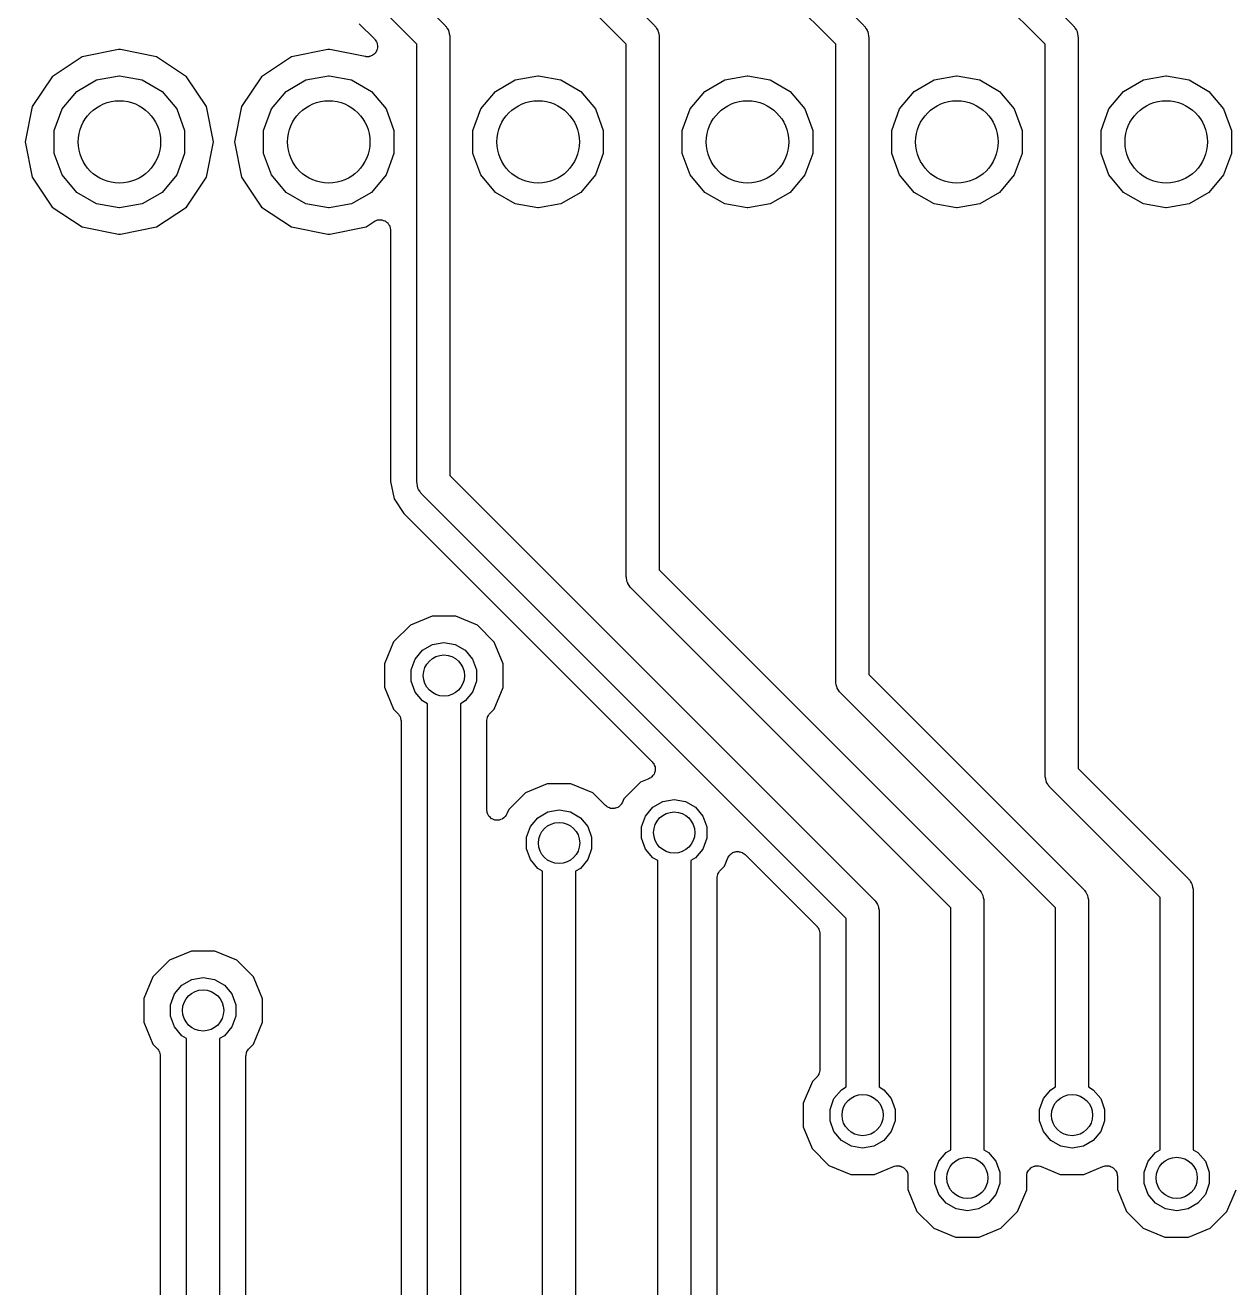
# Model space of a CAD drawing. Extents: x 25 to 125, y -125 to -25.
# Drawn here: x 69.22 to 83.88, y -56.32 to -41 of the extents above; entities that cross this region are included whole.
import ezdxf

# ---------------------------------------------------------------- set-up
doc = ezdxf.new("R2010")
doc.units = 0
doc.header["$MEASUREMENT"] = 0
doc.layers.add('BLACK', color=7, linetype='CONTINUOUS')

msp = doc.modelspace()

# ---------------------------------------------------------------- linework, layer by layer
at = {"layer": 'Black'}
for p, q in [((73.5879, -40.2851), (74.3094, -41.0066)), ((76.1279, -40.2851), (76.8494, -41.0066)), ((78.6679, -40.2851), (79.3894, -41.0066)), ((81.2079, -40.2851), (81.9294, -41.0066)), ((73.968, -41.2308), (73.2965, -40.5594)), ((76.508, -41.2308), (75.8365, -40.5594)), ((79.048, -41.2308), (78.3765, -40.5594)), ((81.588, -41.2308), (80.9165, -40.5594)), ((73.2688, -40.9842), (73.4536, -41.169)), ((74.3094, -41.0066), (74.3145, -41.0138)), ((74.3145, -41.0138), (74.3212, -41.0194)), ((74.3212, -41.0194), (74.3343, -41.0421)), ((74.3343, -41.0421), (74.3493, -41.0635)), ((76.8494, -41.0066), (76.8545, -41.0138)), ((76.8545, -41.0138), (76.8612, -41.0194)), ((76.8612, -41.0194), (76.8743, -41.0421)), ((76.8743, -41.0421), (76.8893, -41.0635)), ((79.3894, -41.0066), (79.3945, -41.0138)), ((79.3945, -41.0138), (79.4012, -41.0194)), ((79.4012, -41.0194), (79.4143, -41.0421)), ((79.4143, -41.0421), (79.4293, -41.0635)), ((81.9294, -41.0066), (81.9345, -41.0138)), ((81.9345, -41.0138), (81.9412, -41.0194)), ((81.9412, -41.0194), (81.9543, -41.0421)), ((81.9543, -41.0421), (81.9693, -41.0635)), ((73.4536, -41.169), (73.4576, -41.1747)), ((73.4576, -41.1747), (73.4628, -41.1793)), ((73.4628, -41.1793), (73.4702, -41.1927)), ((73.4702, -41.1927), (73.4789, -41.2051)), ((73.4789, -41.2051), (73.4807, -41.2119)), ((73.4807, -41.2119), (73.4841, -41.218)), ((74.3493, -41.0635), (74.3515, -41.072)), ((74.3515, -41.072), (74.3559, -41.0796)), ((74.3559, -41.0796), (74.3605, -41.1053)), ((74.3605, -41.1053), (74.3672, -41.1306)), ((74.3672, -41.1306), (74.3665, -41.1393)), ((74.3665, -41.1393), (74.368, -41.148)), ((74.368, -41.148), (74.368, -46.4685)), ((76.8893, -41.0635), (76.8915, -41.072)), ((76.8915, -41.072), (76.8959, -41.0796)), ((76.8959, -41.0796), (76.9005, -41.1053)), ((76.9005, -41.1053), (76.9072, -41.1306)), ((76.9072, -41.1306), (76.9065, -41.1393)), ((76.9065, -41.1393), (76.908, -41.148)), ((76.908, -41.148), (76.908, -47.6115)), ((79.4293, -41.0635), (79.4315, -41.072)), ((79.4315, -41.072), (79.4359, -41.0796)), ((79.4359, -41.0796), (79.4405, -41.1053)), ((79.4405, -41.1053), (79.4472, -41.1306)), ((79.4472, -41.1306), (79.4465, -41.1393)), ((79.4465, -41.1393), (79.448, -41.148)), ((79.448, -41.148), (79.448, -48.8815)), ((81.9693, -41.0635), (81.9715, -41.072)), ((81.9715, -41.072), (81.9759, -41.0796)), ((81.9759, -41.0796), (81.9805, -41.1053)), ((81.9805, -41.1053), (81.9872, -41.1306)), ((81.9872, -41.1306), (81.9865, -41.1393)), ((81.9865, -41.1393), (81.988, -41.148)), ((81.988, -41.148), (81.988, -50.0245)), ((70.3461, -41.298), (69.9059, -41.3856)), ((70.3699, -41.298), (70.3461, -41.298)), ((70.8101, -41.3856), (70.3699, -41.298)), ((72.8861, -41.298), (72.4459, -41.3856)), ((72.9099, -41.298), (72.8861, -41.298)), ((73.339, -41.3834), (72.9099, -41.298)), ((73.4303, -41.3658), (73.4249, -41.3701)), ((73.4366, -41.3628), (73.4303, -41.3658)), ((73.4474, -41.3521), (73.4366, -41.3628)), ((73.4593, -41.3425), (73.4474, -41.3521)), ((73.4629, -41.3366), (73.4593, -41.3425)), ((73.4678, -41.3316), (73.4629, -41.3366)), ((73.4743, -41.3178), (73.4678, -41.3316)), ((73.4822, -41.3048), (73.4743, -41.3178)), ((73.4835, -41.298), (73.4822, -41.3048)), ((73.4865, -41.2917), (73.4835, -41.298)), ((73.4841, -41.218), (73.4864, -41.233)), ((73.4864, -41.233), (73.4903, -41.2477)), ((73.4878, -41.2765), (73.4865, -41.2917)), ((73.4908, -41.2616), (73.4878, -41.2765)), ((73.4903, -41.2477), (73.4897, -41.2547)), ((73.4897, -41.2547), (73.4908, -41.2616)), ((73.968, -46.5513), (73.968, -41.2308)), ((76.508, -47.6943), (76.508, -41.2308)), ((79.048, -48.9643), (79.048, -41.2308)), ((81.588, -50.1073), (81.588, -41.2308)), ((69.9059, -41.3856), (69.5434, -41.6278)), ((71.1726, -41.6278), (70.8101, -41.3856)), ((72.4459, -41.3856), (72.0834, -41.6278)), ((73.346, -41.3835), (73.339, -41.3834)), ((73.3527, -41.3853), (73.346, -41.3835)), ((73.3679, -41.384), (73.3527, -41.3853)), ((73.3831, -41.3843), (73.3679, -41.384)), ((73.3897, -41.3821), (73.3831, -41.3843)), ((73.3967, -41.3815), (73.3897, -41.3821)), ((73.4105, -41.375), (73.3967, -41.3815)), ((73.4249, -41.3701), (73.4105, -41.375)), ((69.5434, -41.6278), (69.3011, -41.9903)), ((69.8407, -41.8052), (70.0813, -41.6662)), ((70.0813, -41.6662), (70.3549, -41.618)), ((70.3549, -41.618), (70.3611, -41.618)), ((70.3611, -41.618), (70.6347, -41.6662)), ((70.6347, -41.6662), (70.8753, -41.8052)), ((71.4149, -41.9903), (71.1726, -41.6278)), ((72.0834, -41.6278), (71.8411, -41.9903)), ((72.3807, -41.8052), (72.6213, -41.6662)), ((72.6213, -41.6662), (72.8949, -41.618)), ((72.8949, -41.618), (72.9011, -41.618)), ((72.9011, -41.618), (73.1747, -41.6662)), ((73.1747, -41.6662), (73.4153, -41.8052)), ((74.9207, -41.8052), (75.1613, -41.6662)), ((75.1613, -41.6662), (75.4349, -41.618)), ((75.4349, -41.618), (75.4411, -41.618)), ((75.4411, -41.618), (75.7147, -41.6662)), ((75.7147, -41.6662), (75.9553, -41.8052)), ((77.4607, -41.8052), (77.7013, -41.6662)), ((77.7013, -41.6662), (77.9749, -41.618)), ((77.9749, -41.618), (77.9811, -41.618)), ((77.9811, -41.618), (78.2547, -41.6662)), ((78.2547, -41.6662), (78.4953, -41.8052)), ((80.0007, -41.8052), (80.2413, -41.6662)), ((80.2413, -41.6662), (80.5149, -41.618)), ((80.5149, -41.618), (80.5211, -41.618)), ((80.5211, -41.618), (80.7947, -41.6662)), ((80.7947, -41.6662), (81.0353, -41.8052)), ((82.5407, -41.8052), (82.7813, -41.6662)), ((82.7813, -41.6662), (83.0549, -41.618)), ((83.0549, -41.618), (83.0611, -41.618)), ((83.0611, -41.618), (83.3347, -41.6662)), ((83.3347, -41.6662), (83.5753, -41.8052)), ((69.6621, -42.018), (69.8407, -41.8052)), ((70.8753, -41.8052), (71.0539, -42.018)), ((72.2021, -42.018), (72.3807, -41.8052)), ((73.4153, -41.8052), (73.5939, -42.018)), ((74.7421, -42.018), (74.9207, -41.8052)), ((75.9553, -41.8052), (76.1339, -42.018)), ((77.2821, -42.018), (77.4607, -41.8052)), ((78.4953, -41.8052), (78.6739, -42.018)), ((79.8221, -42.018), (80.0007, -41.8052)), ((81.0353, -41.8052), (81.2139, -42.018)), ((82.3621, -42.018), (82.5407, -41.8052)), ((83.5753, -41.8052), (83.7539, -42.018)), ((69.3011, -41.9903), (69.2161, -42.418)), ((69.5671, -42.2791), (69.6621, -42.018)), ((71.0539, -42.018), (71.1489, -42.2791)), ((71.4999, -42.418), (71.4149, -41.9903)), ((71.8411, -41.9903), (71.7561, -42.418)), ((72.1071, -42.2791), (72.2021, -42.018)), ((73.5939, -42.018), (73.6889, -42.2791)), ((74.6471, -42.2791), (74.7421, -42.018)), ((76.1339, -42.018), (76.2289, -42.2791)), ((77.1871, -42.2791), (77.2821, -42.018)), ((78.6739, -42.018), (78.7689, -42.2791)), ((79.7271, -42.2791), (79.8221, -42.018)), ((81.2139, -42.018), (81.3089, -42.2791)), ((82.2671, -42.2791), (82.3621, -42.018)), ((83.7539, -42.018), (83.8489, -42.2791)), ((69.5671, -42.5569), (69.5671, -42.2791)), ((71.1489, -42.2791), (71.1489, -42.5569)), ((72.1071, -42.5569), (72.1071, -42.2791)), ((73.6889, -42.2791), (73.6889, -42.5569)), ((74.6471, -42.5569), (74.6471, -42.2791)), ((76.2289, -42.2791), (76.2289, -42.5569)), ((77.1871, -42.5569), (77.1871, -42.2791)), ((78.7689, -42.2791), (78.7689, -42.5569)), ((79.7271, -42.5569), (79.7271, -42.2791)), ((81.3089, -42.2791), (81.3089, -42.5569)), ((82.2671, -42.5569), (82.2671, -42.2791)), ((83.8489, -42.2791), (83.8489, -42.5569)), ((69.2161, -42.418), (69.3011, -42.8457)), ((71.4149, -42.8457), (71.4999, -42.418)), ((71.7561, -42.418), (71.8411, -42.8457)), ((69.6621, -42.818), (69.5671, -42.5569)), ((71.1489, -42.5569), (71.0539, -42.818)), ((72.2021, -42.818), (72.1071, -42.5569)), ((73.6889, -42.5569), (73.5939, -42.818)), ((74.7421, -42.818), (74.6471, -42.5569)), ((76.2289, -42.5569), (76.1339, -42.818)), ((77.2821, -42.818), (77.1871, -42.5569)), ((78.7689, -42.5569), (78.6739, -42.818)), ((79.8221, -42.818), (79.7271, -42.5569)), ((81.3089, -42.5569), (81.2139, -42.818)), ((82.3621, -42.818), (82.2671, -42.5569)), ((83.8489, -42.5569), (83.7539, -42.818)), ((69.3011, -42.8457), (69.5434, -43.2082)), ((69.8407, -43.0308), (69.6621, -42.818)), ((71.0539, -42.818), (70.8753, -43.0308)), ((71.1726, -43.2082), (71.4149, -42.8457)), ((71.8411, -42.8457), (72.0834, -43.2082)), ((72.3807, -43.0308), (72.2021, -42.818)), ((73.5939, -42.818), (73.4153, -43.0308)), ((74.9207, -43.0308), (74.7421, -42.818)), ((76.1339, -42.818), (75.9553, -43.0308)), ((77.4607, -43.0308), (77.2821, -42.818)), ((78.6739, -42.818), (78.4953, -43.0308)), ((80.0007, -43.0308), (79.8221, -42.818)), ((81.2139, -42.818), (81.0353, -43.0308)), ((82.5407, -43.0308), (82.3621, -42.818)), ((83.7539, -42.818), (83.5753, -43.0308)), ((70.0813, -43.1698), (69.8407, -43.0308)), ((70.8753, -43.0308), (70.6347, -43.1698)), ((72.6213, -43.1698), (72.3807, -43.0308)), ((73.4153, -43.0308), (73.1747, -43.1698)), ((75.1613, -43.1698), (74.9207, -43.0308)), ((75.9553, -43.0308), (75.7147, -43.1698)), ((77.7013, -43.1698), (77.4607, -43.0308)), ((78.4953, -43.0308), (78.2547, -43.1698)), ((80.2413, -43.1698), (80.0007, -43.0308)), ((81.0353, -43.0308), (80.7947, -43.1698)), ((82.7813, -43.1698), (82.5407, -43.0308)), ((83.5753, -43.0308), (83.3347, -43.1698)), ((69.5434, -43.2082), (69.9059, -43.4504)), ((70.3549, -43.218), (70.0813, -43.1698)), ((70.6347, -43.1698), (70.3611, -43.218)), ((70.8101, -43.4504), (71.1726, -43.2082)), ((72.0834, -43.2082), (72.4459, -43.4504)), ((72.8949, -43.218), (72.6213, -43.1698)), ((73.1747, -43.1698), (72.9011, -43.218)), ((75.4349, -43.218), (75.1613, -43.1698)), ((75.7147, -43.1698), (75.4411, -43.218)), ((77.9749, -43.218), (77.7013, -43.1698)), ((78.2547, -43.1698), (77.9811, -43.218)), ((80.5149, -43.218), (80.2413, -43.1698)), ((80.7947, -43.1698), (80.5211, -43.218)), ((83.0549, -43.218), (82.7813, -43.1698)), ((83.3347, -43.1698), (83.0611, -43.218)), ((70.3611, -43.218), (70.3549, -43.218)), ((72.9011, -43.218), (72.8949, -43.218)), ((75.4411, -43.218), (75.4349, -43.218)), ((77.9811, -43.218), (77.9749, -43.218)), ((80.5211, -43.218), (80.5149, -43.218)), ((83.0611, -43.218), (83.0549, -43.218)), ((69.9059, -43.4504), (70.3461, -43.538)), ((70.3699, -43.538), (70.8101, -43.4504)), ((72.4459, -43.4504), (72.8861, -43.538)), ((72.9099, -43.538), (73.3501, -43.4504)), ((73.3501, -43.4504), (73.4504, -43.3834)), ((73.4504, -43.3834), (73.4543, -43.3817)), ((73.4543, -43.3817), (73.4575, -43.379)), ((73.4575, -43.379), (73.4744, -43.3729)), ((73.4744, -43.3729), (73.4908, -43.3656)), ((73.4908, -43.3656), (73.495, -43.3653)), ((73.495, -43.3653), (73.4989, -43.3639)), ((73.4989, -43.3639), (73.5169, -43.3639)), ((73.5169, -43.3639), (73.5348, -43.3627)), ((73.5348, -43.3627), (73.5389, -43.3639)), ((73.5389, -43.3639), (73.5431, -43.3639)), ((73.5431, -43.3639), (73.5599, -43.3701)), ((73.5599, -43.3701), (73.5772, -43.3751)), ((73.5772, -43.3751), (73.5806, -43.3776)), ((73.5806, -43.3776), (73.5845, -43.379)), ((73.5845, -43.379), (73.5983, -43.3905)), ((73.5983, -43.3905), (73.6127, -43.4012)), ((73.6127, -43.4012), (73.6151, -43.4047)), ((73.6151, -43.4047), (73.6183, -43.4074)), ((73.6183, -43.4074), (73.6273, -43.4229)), ((73.6273, -43.4229), (73.6372, -43.4378)), ((73.6372, -43.4378), (73.6382, -43.4419)), ((73.6382, -43.4419), (73.6403, -43.4455)), ((73.6403, -43.4455), (73.6435, -43.4632)), ((73.6435, -43.4632), (73.6477, -43.4807)), ((73.6477, -43.4807), (73.6473, -43.4849)), ((73.6473, -43.4849), (73.648, -43.489)), ((73.648, -43.489), (73.648, -46.5388)), ((70.3461, -43.538), (70.3699, -43.538)), ((72.8861, -43.538), (72.9099, -43.538)), ((73.648, -46.5388), (73.6899, -46.7494)), ((73.9695, -46.56), (73.968, -46.5513)), ((73.9688, -46.5687), (73.9695, -46.56)), ((73.9755, -46.594), (73.9688, -46.5687)), ((74.368, -46.4685), (79.5164, -51.6169)), ((73.9801, -46.6197), (73.9755, -46.594)), ((73.9845, -46.6273), (73.9801, -46.6197)), ((73.9867, -46.6358), (73.9845, -46.6273)), ((74.0017, -46.6572), (73.9867, -46.6358)), ((74.0148, -46.6799), (74.0017, -46.6572)), ((74.0215, -46.6855), (74.0148, -46.6799)), ((74.0266, -46.6927), (74.0215, -46.6855)), ((79.175, -51.8412), (74.0266, -46.6927)), ((73.6899, -46.7494), (73.8091, -46.9279)), ((73.8091, -46.9279), (76.8223, -49.941)), ((76.908, -47.6115), (80.7864, -51.4899)), ((76.5095, -47.703), (76.508, -47.6943)), ((76.5088, -47.7117), (76.5095, -47.703)), ((76.5155, -47.737), (76.5088, -47.7117)), ((76.5201, -47.7627), (76.5155, -47.737)), ((76.5245, -47.7703), (76.5201, -47.7627)), ((76.5267, -47.7788), (76.5245, -47.7703)), ((76.5417, -47.8002), (76.5267, -47.7788)), ((76.5548, -47.8229), (76.5417, -47.8002)), ((76.5615, -47.8285), (76.5548, -47.8229)), ((76.5666, -47.8357), (76.5615, -47.8285)), ((80.445, -51.7142), (76.5666, -47.8357)), ((74.1524, -48.1749), (73.8877, -48.2843)), ((74.4388, -48.1751), (74.1524, -48.1749)), ((74.7034, -48.285), (74.4388, -48.1751)), ((73.8877, -48.2843), (73.685, -48.4866)), ((74.9057, -48.4877), (74.7034, -48.285)), ((73.685, -48.4866), (73.5751, -48.7512)), ((74.0369, -48.5874), (74.1577, -48.5177)), ((74.1577, -48.5177), (74.295, -48.4935)), ((74.295, -48.4935), (74.4323, -48.5177)), ((74.4323, -48.5177), (74.5531, -48.5874)), ((75.0151, -48.7524), (74.9057, -48.4877)), ((73.8996, -48.8253), (73.9473, -48.6942)), ((73.9473, -48.6942), (74.0369, -48.5874)), ((74.5531, -48.5874), (74.6427, -48.6942)), ((74.6427, -48.6942), (74.6904, -48.8253)), ((73.5751, -48.7512), (73.5749, -49.0376)), ((73.8996, -48.9647), (73.8996, -48.8253)), ((74.6904, -48.8253), (74.6904, -48.9647)), ((75.0149, -49.0388), (75.0151, -48.7524)), ((73.9473, -49.0958), (73.8996, -48.9647)), ((74.6904, -48.9647), (74.6427, -49.0958)), ((79.0495, -48.973), (79.048, -48.9643)), ((79.0488, -48.9817), (79.0495, -48.973)), ((79.0555, -49.007), (79.0488, -48.9817)), ((79.0601, -49.0327), (79.0555, -49.007)), ((79.448, -48.8815), (82.0564, -51.4899)), ((73.5749, -49.0376), (73.6843, -49.3023)), ((74.0369, -49.2026), (73.9473, -49.0958)), ((74.6427, -49.0958), (74.5531, -49.2026)), ((74.905, -49.3034), (75.0149, -49.0388)), ((79.0645, -49.0403), (79.0601, -49.0327)), ((79.0667, -49.0488), (79.0645, -49.0403)), ((79.0817, -49.0702), (79.0667, -49.0488)), ((79.0948, -49.0929), (79.0817, -49.0702)), ((79.1015, -49.0985), (79.0948, -49.0929)), ((79.1066, -49.1057), (79.1015, -49.0985)), ((81.715, -51.7142), (79.1066, -49.1057)), ((73.6843, -49.3023), (73.7379, -49.356)), ((74.095, -49.2361), (74.0369, -49.2026)), ((74.095, -80.8119), (74.095, -49.2361)), ((74.5531, -49.2026), (74.495, -49.2361)), ((74.495, -49.2361), (74.495, -80.8119)), ((74.8523, -49.356), (74.905, -49.3034)), ((73.7379, -49.356), (73.7411, -49.3606)), ((73.7411, -49.3606), (73.7453, -49.3641)), ((73.7453, -49.3641), (73.7536, -49.3785)), ((73.7536, -49.3785), (73.7631, -49.3922)), ((73.7631, -49.3922), (73.7646, -49.3975)), ((73.7646, -49.3975), (73.7673, -49.4023)), ((73.7673, -49.4023), (73.7702, -49.4187)), ((73.7702, -49.4187), (73.7745, -49.4348)), ((73.7745, -49.4348), (73.774, -49.4403)), ((73.774, -49.4403), (73.775, -49.4458)), ((73.775, -49.4458), (73.775, -65.7192)), ((74.815, -49.4459), (74.816, -49.4404)), ((74.815, -50.5245), (74.815, -49.4459)), ((74.8155, -49.4347), (74.8198, -49.4188)), ((74.816, -49.4404), (74.8155, -49.4347)), ((74.8198, -49.4188), (74.8227, -49.4025)), ((74.8227, -49.4025), (74.8255, -49.3976)), ((74.8255, -49.3976), (74.8269, -49.3922)), ((74.8269, -49.3922), (74.8364, -49.3786)), ((74.8364, -49.3786), (74.8447, -49.3643)), ((74.8447, -49.3643), (74.849, -49.3607)), ((74.849, -49.3607), (74.8523, -49.356)), ((76.8223, -49.941), (76.8303, -49.9524)), ((76.8303, -49.9524), (76.8397, -49.9627)), ((76.8401, -50.0962), (76.8366, -50.1037)), ((76.8397, -49.9627), (76.8429, -49.9704)), ((76.8451, -50.0896), (76.8401, -50.0962)), ((76.8429, -49.9704), (76.8476, -49.9772)), ((76.8493, -50.0763), (76.8451, -50.0896)), ((76.8476, -49.9772), (76.8512, -49.9906)), ((76.8552, -50.0637), (76.8493, -50.0763)), ((76.8512, -49.9906), (76.8565, -50.0035)), ((76.8559, -50.0554), (76.8552, -50.0637)), ((76.8584, -50.0475), (76.8559, -50.0554)), ((76.8565, -50.0035), (76.8569, -50.0117)), ((76.8569, -50.0117), (76.859, -50.0198)), ((76.859, -50.0198), (76.8578, -50.0336)), ((76.8578, -50.0336), (76.8584, -50.0475)), ((81.988, -50.0245), (83.3264, -51.3629)), ((75.5494, -50.2069), (75.2847, -50.3163)), ((75.8358, -50.2071), (75.5494, -50.2069)), ((76.1004, -50.317), (75.8358, -50.2071)), ((76.6817, -50.1893), (76.479, -50.3916)), ((76.781, -50.1482), (76.6817, -50.1893)), ((76.7928, -50.1407), (76.781, -50.1482)), ((76.8054, -50.1349), (76.7928, -50.1407)), ((76.8112, -50.129), (76.8054, -50.1349)), ((76.8182, -50.1245), (76.8112, -50.129)), ((76.8267, -50.1135), (76.8182, -50.1245)), ((76.8366, -50.1037), (76.8267, -50.1135)), ((81.5895, -50.116), (81.588, -50.1073)), ((81.5888, -50.1247), (81.5895, -50.116)), ((81.5955, -50.15), (81.5888, -50.1247)), ((81.6001, -50.1757), (81.5955, -50.15)), ((81.6045, -50.1833), (81.6001, -50.1757)), ((81.6067, -50.1918), (81.6045, -50.1833)), ((81.6217, -50.2132), (81.6067, -50.1918)), ((81.6348, -50.2359), (81.6217, -50.2132)), ((81.6415, -50.2415), (81.6348, -50.2359)), ((81.6466, -50.2487), (81.6415, -50.2415)), ((82.985, -51.5872), (81.6466, -50.2487)), ((75.2847, -50.3163), (75.082, -50.5186)), ((76.2554, -50.4722), (76.1004, -50.317)), ((76.479, -50.3916), (76.4625, -50.4312)), ((76.9517, -50.4227), (77.089, -50.3985)), ((77.089, -50.3985), (77.2263, -50.4227)), ((74.8183, -50.5435), (74.815, -50.5245)), ((74.8208, -50.5626), (74.8183, -50.5435)), ((74.8222, -50.5652), (74.8208, -50.5626)), ((75.082, -50.5186), (75.0593, -50.5732)), ((75.4339, -50.6194), (75.5547, -50.5497)), ((75.5547, -50.5497), (75.692, -50.5255)), ((75.692, -50.5255), (75.8293, -50.5497)), ((75.8293, -50.5497), (75.9501, -50.6194)), ((76.2667, -50.4802), (76.2554, -50.4722)), ((76.2769, -50.4896), (76.2667, -50.4802)), ((76.2846, -50.4928), (76.2769, -50.4896)), ((76.2915, -50.4976), (76.2846, -50.4928)), ((76.3049, -50.5012), (76.2915, -50.4976)), ((76.3176, -50.5065), (76.3049, -50.5012)), ((76.326, -50.5068), (76.3176, -50.5065)), ((76.3341, -50.509), (76.326, -50.5068)), ((76.3479, -50.5078), (76.3341, -50.509)), ((76.3617, -50.5084), (76.3479, -50.5078)), ((76.3697, -50.5059), (76.3617, -50.5084)), ((76.378, -50.5052), (76.3697, -50.5059)), ((76.3906, -50.4994), (76.378, -50.5052)), ((76.4038, -50.4952), (76.3906, -50.4994)), ((76.4104, -50.4901), (76.4038, -50.4952)), ((76.418, -50.4866), (76.4104, -50.4901)), ((76.4278, -50.4768), (76.418, -50.4866)), ((76.4388, -50.4684), (76.4278, -50.4768)), ((76.4433, -50.4613), (76.4388, -50.4684)), ((76.4492, -50.4554), (76.4433, -50.4613)), ((76.4551, -50.4429), (76.4492, -50.4554)), ((76.4625, -50.4312), (76.4551, -50.4429)), ((76.7413, -50.5992), (76.8309, -50.4924)), ((76.8309, -50.4924), (76.9517, -50.4227)), ((77.2263, -50.4227), (77.3471, -50.4924)), ((77.3471, -50.4924), (77.4367, -50.5992)), ((74.8227, -50.568), (74.8222, -50.5652)), ((74.8323, -50.5847), (74.8227, -50.568)), ((74.8412, -50.6018), (74.8323, -50.5847)), ((74.8433, -50.6037), (74.8412, -50.6018)), ((74.8447, -50.6062), (74.8433, -50.6037)), ((74.8595, -50.6186), (74.8447, -50.6062)), ((74.8737, -50.6316), (74.8595, -50.6186)), ((74.8763, -50.6327), (74.8737, -50.6316)), ((74.8785, -50.6345), (74.8763, -50.6327)), ((74.8966, -50.6411), (74.8785, -50.6345)), ((74.9144, -50.6485), (74.8966, -50.6411)), ((74.9173, -50.6486), (74.9144, -50.6485)), ((74.9199, -50.6496), (74.9173, -50.6486)), ((74.9392, -50.6496), (74.9199, -50.6496)), ((74.9585, -50.6505), (74.9392, -50.6496)), ((74.9612, -50.6496), (74.9585, -50.6505)), ((74.9641, -50.6496), (74.9612, -50.6496)), ((74.9822, -50.643), (74.9641, -50.6496)), ((75.0005, -50.6372), (74.9822, -50.643)), ((75.0028, -50.6355), (75.0005, -50.6372)), ((75.0055, -50.6345), (75.0028, -50.6355)), ((75.0203, -50.6221), (75.0055, -50.6345)), ((75.0356, -50.6104), (75.0203, -50.6221)), ((75.0371, -50.608), (75.0356, -50.6104)), ((75.0393, -50.6062), (75.0371, -50.608)), ((75.0489, -50.5895), (75.0393, -50.6062)), ((75.0593, -50.5732), (75.0489, -50.5895)), ((75.3443, -50.7262), (75.4339, -50.6194)), ((75.9501, -50.6194), (76.0397, -50.7262)), ((76.6936, -50.7303), (76.7413, -50.5992)), ((77.4367, -50.5992), (77.4844, -50.7303)), ((75.2966, -50.8573), (75.3443, -50.7262)), ((75.2966, -50.9967), (75.2966, -50.8573)), ((76.0397, -50.7262), (76.0874, -50.8573)), ((76.0874, -50.8573), (76.0874, -50.9967)), ((76.6936, -50.8697), (76.6936, -50.7303)), ((76.7413, -51.0008), (76.6936, -50.8697)), ((77.4844, -50.8697), (77.4367, -51.0008)), ((77.4844, -50.7303), (77.4844, -50.8697)), ((75.3443, -51.1278), (75.2966, -50.9967)), ((76.0874, -50.9967), (76.0397, -51.1278)), ((76.8309, -51.1076), (76.7413, -51.0008)), ((77.4367, -51.0008), (77.3471, -51.1076)), ((75.4339, -51.2346), (75.3443, -51.1278)), ((76.0397, -51.1278), (75.9501, -51.2346)), ((76.889, -51.1411), (76.8309, -51.1076)), ((76.889, -67.8579), (76.889, -51.1411)), ((77.3471, -51.1076), (77.289, -51.1411)), ((77.289, -51.1411), (77.289, -67.8579)), ((77.699, -51.2084), (77.7408, -51.1077)), ((77.7408, -51.1077), (77.7483, -51.0961)), ((77.7483, -51.0961), (77.7541, -51.0836)), ((77.7541, -51.0836), (77.76, -51.0776)), ((77.76, -51.0776), (77.7646, -51.0705)), ((77.7646, -51.0705), (77.7755, -51.0622)), ((77.7755, -51.0622), (77.7853, -51.0524)), ((77.7853, -51.0524), (77.7929, -51.0488)), ((77.7929, -51.0488), (77.7996, -51.0437)), ((77.7996, -51.0437), (77.8127, -51.0396)), ((77.8127, -51.0396), (77.8252, -51.0338)), ((77.8252, -51.0338), (77.8336, -51.033)), ((77.8336, -51.033), (77.8417, -51.0305)), ((77.8417, -51.0305), (77.8554, -51.0311)), ((77.8554, -51.0311), (77.8692, -51.0299)), ((77.8692, -51.0299), (77.8773, -51.0321)), ((77.8773, -51.0321), (77.8857, -51.0325)), ((77.8857, -51.0325), (77.8985, -51.0378)), ((77.8985, -51.0378), (77.9118, -51.0413)), ((77.9118, -51.0413), (77.9187, -51.0462)), ((77.9187, -51.0462), (77.9264, -51.0494)), ((77.9264, -51.0494), (77.9366, -51.0587)), ((77.9366, -51.0587), (77.9479, -51.0666)), ((77.9479, -51.0666), (78.8178, -51.9365)), ((75.492, -51.2681), (75.4339, -51.2346)), ((75.492, -57.1899), (75.492, -51.2681)), ((75.9501, -51.2346), (75.892, -51.2681)), ((75.892, -51.2681), (75.892, -57.1899)), ((77.6095, -51.3397), (77.6138, -51.3238)), ((77.6138, -51.3238), (77.6167, -51.3075)), ((77.6167, -51.3075), (77.6195, -51.3026)), ((77.6195, -51.3026), (77.6209, -51.2972)), ((77.6209, -51.2972), (77.6304, -51.2836)), ((77.6304, -51.2836), (77.6387, -51.2693)), ((77.6387, -51.2693), (77.643, -51.2657)), ((77.643, -51.2657), (77.6463, -51.261)), ((77.6463, -51.261), (77.699, -51.2084)), ((77.609, -51.3509), (77.61, -51.3454)), ((77.609, -57.9723), (77.609, -51.3509)), ((77.61, -51.3454), (77.6095, -51.3397)), ((83.3264, -51.3629), (83.3315, -51.3701)), ((83.3315, -51.3701), (83.3382, -51.3758)), ((83.3382, -51.3758), (83.3513, -51.3984)), ((83.3513, -51.3984), (83.3663, -51.4198)), ((83.3663, -51.4198), (83.3685, -51.4283)), ((83.3685, -51.4283), (83.3729, -51.4359)), ((83.3729, -51.4359), (83.3775, -51.4616)), ((83.3775, -51.4616), (83.3842, -51.4869)), ((79.5164, -51.6169), (79.5215, -51.6241)), ((79.5215, -51.6241), (79.5282, -51.6298)), ((79.5282, -51.6298), (79.5413, -51.6524)), ((80.7864, -51.4899), (80.7915, -51.4971)), ((80.7915, -51.4971), (80.7982, -51.5028)), ((80.7982, -51.5028), (80.8113, -51.5254)), ((80.8113, -51.5254), (80.8263, -51.5468)), ((80.8263, -51.5468), (80.8285, -51.5553)), ((80.8285, -51.5553), (80.8329, -51.5629)), ((80.8329, -51.5629), (80.8375, -51.5886)), ((80.8375, -51.5886), (80.8442, -51.6139)), ((80.8442, -51.6139), (80.8435, -51.6227)), ((80.8435, -51.6227), (80.845, -51.6313)), ((80.845, -51.6313), (80.845, -54.6499)), ((82.0564, -51.4899), (82.0615, -51.4971)), ((82.0615, -51.4971), (82.0682, -51.5028)), ((82.0682, -51.5028), (82.0813, -51.5254)), ((82.0813, -51.5254), (82.0963, -51.5468)), ((82.0963, -51.5468), (82.0985, -51.5553)), ((82.0985, -51.5553), (82.1029, -51.5629)), ((82.1029, -51.5629), (82.1075, -51.5886)), ((82.1075, -51.5886), (82.1142, -51.6139)), ((82.1142, -51.6139), (82.1135, -51.6227)), ((82.1135, -51.6227), (82.115, -51.6313)), ((82.115, -51.6313), (82.115, -53.8879)), ((82.985, -54.6499), (82.985, -51.5872)), ((83.3842, -51.4869), (83.3835, -51.4956)), ((83.3835, -51.4956), (83.385, -51.5043)), ((83.385, -51.5043), (83.385, -54.6499)), ((79.5413, -51.6524), (79.5563, -51.6738)), ((79.5563, -51.6738), (79.5585, -51.6823)), ((79.5585, -51.6823), (79.5629, -51.6899)), ((79.5629, -51.6899), (79.5675, -51.7156)), ((79.5675, -51.7156), (79.5742, -51.7409)), ((79.5742, -51.7409), (79.5735, -51.7496)), ((79.5735, -51.7496), (79.575, -51.7583)), ((79.575, -51.7583), (79.575, -53.8879)), ((80.445, -54.6499), (80.445, -51.7142)), ((81.715, -53.8879), (81.715, -51.7142)), ((78.8178, -51.9365), (78.821, -51.9411)), ((78.821, -51.9411), (78.8253, -51.9447)), ((79.175, -53.8879), (79.175, -51.8412)), ((78.8253, -51.9447), (78.8336, -51.959)), ((78.8336, -51.959), (78.8431, -51.9726)), ((78.8431, -51.9726), (78.8445, -51.978)), ((78.8445, -51.978), (78.8473, -51.9829)), ((78.8473, -51.9829), (78.8502, -51.9992)), ((78.8502, -51.9992), (78.8545, -52.0152)), ((78.8545, -52.0152), (78.854, -52.0208)), ((78.854, -52.0208), (78.855, -52.0263)), ((78.855, -52.0263), (78.855, -53.6781)), ((71.2314, -52.2389), (70.9667, -52.3483)), ((71.5178, -52.2391), (71.2314, -52.2389)), ((71.7824, -52.349), (71.5178, -52.2391)), ((70.9667, -52.3483), (70.764, -52.5506)), ((71.9847, -52.5517), (71.7824, -52.349)), ((70.764, -52.5506), (70.6541, -52.8152)), ((72.0941, -52.8164), (71.9847, -52.5517)), ((71.0263, -52.7582), (71.1159, -52.6514)), ((71.1159, -52.6514), (71.2367, -52.5817)), ((71.2367, -52.5817), (71.374, -52.5575)), ((71.374, -52.5575), (71.5113, -52.5817)), ((71.5113, -52.5817), (71.6321, -52.6514)), ((71.6321, -52.6514), (71.7217, -52.7582)), ((70.6541, -52.8152), (70.6539, -53.1016)), ((70.9786, -52.8893), (71.0263, -52.7582)), ((71.7217, -52.7582), (71.7694, -52.8893)), ((72.0939, -53.1028), (72.0941, -52.8164)), ((70.9786, -53.0287), (70.9786, -52.8893)), ((71.7694, -52.8893), (71.7694, -53.0287)), ((70.6539, -53.1016), (70.7633, -53.3663)), ((71.0263, -53.1598), (70.9786, -53.0287)), ((71.1159, -53.2666), (71.0263, -53.1598)), ((71.7217, -53.1598), (71.6321, -53.2666)), ((71.7694, -53.0287), (71.7217, -53.1598)), ((71.984, -53.3674), (72.0939, -53.1028)), ((71.174, -53.3001), (71.1159, -53.2666)), ((71.174, -70.9059), (71.174, -53.3001)), ((71.6321, -53.2666), (71.574, -53.3001)), ((71.574, -53.3001), (71.574, -70.9059)), ((70.7633, -53.3663), (70.8169, -53.42)), ((70.8169, -53.42), (70.82, -53.4246)), ((70.82, -53.4246), (70.8243, -53.4281)), ((70.8243, -53.4281), (70.8326, -53.4425)), ((70.8326, -53.4425), (70.8421, -53.4562)), ((70.8421, -53.4562), (70.8436, -53.4615)), ((70.8436, -53.4615), (70.8463, -53.4663)), ((70.8463, -53.4663), (70.8492, -53.4827)), ((71.8988, -53.4828), (71.9017, -53.4665)), ((71.9017, -53.4665), (71.9045, -53.4616)), ((71.9045, -53.4616), (71.9059, -53.4562)), ((71.9059, -53.4562), (71.9154, -53.4426)), ((71.9154, -53.4426), (71.9237, -53.4283)), ((71.9237, -53.4283), (71.928, -53.4247)), ((71.928, -53.4247), (71.9313, -53.42)), ((71.9313, -53.42), (71.984, -53.3674)), ((70.8492, -53.4827), (70.8535, -53.4988)), ((70.8535, -53.4988), (70.853, -53.5043)), ((70.853, -53.5043), (70.854, -53.5098)), ((70.854, -53.5098), (70.854, -70.6961)), ((71.894, -53.5099), (71.895, -53.5044)), ((71.894, -70.6962), (71.894, -53.5099)), ((71.8945, -53.4987), (71.8988, -53.4828)), ((71.895, -53.5044), (71.8945, -53.4987)), ((78.8177, -53.768), (78.765, -53.8206)), ((78.821, -53.7633), (78.8177, -53.768)), ((78.8253, -53.7597), (78.821, -53.7633)), ((78.8336, -53.7454), (78.8253, -53.7597)), ((78.8431, -53.7319), (78.8336, -53.7454)), ((78.8445, -53.7264), (78.8431, -53.7319)), ((78.8473, -53.7215), (78.8445, -53.7264)), ((78.8502, -53.7052), (78.8473, -53.7215)), ((78.8545, -53.6893), (78.8502, -53.7052)), ((78.855, -53.6781), (78.854, -53.6836)), ((78.854, -53.6836), (78.8545, -53.6893)), ((78.765, -53.8206), (78.6551, -54.0852)), ((79.0273, -54.0282), (79.1169, -53.9214)), ((79.1169, -53.9214), (79.175, -53.8879)), ((79.575, -53.8879), (79.6331, -53.9214)), ((79.6331, -53.9214), (79.7227, -54.0282)), ((81.5673, -54.0282), (81.6569, -53.9214)), ((81.6569, -53.9214), (81.715, -53.8879)), ((82.115, -53.8879), (82.1731, -53.9214)), ((82.1731, -53.9214), (82.2627, -54.0282)), ((78.6551, -54.0852), (78.6549, -54.3716)), ((78.9796, -54.1593), (79.0273, -54.0282)), ((79.7227, -54.0282), (79.7704, -54.1593)), ((81.5196, -54.1593), (81.5673, -54.0282)), ((82.2627, -54.0282), (82.3104, -54.1593)), ((78.9796, -54.2987), (78.9796, -54.1593)), ((79.7704, -54.1593), (79.7704, -54.2987)), ((81.5196, -54.2987), (81.5196, -54.1593)), ((82.3104, -54.1593), (82.3104, -54.2987)), ((78.6549, -54.3716), (78.7643, -54.6363)), ((79.0273, -54.4298), (78.9796, -54.2987)), ((79.7704, -54.2987), (79.7227, -54.4298)), ((81.5673, -54.4298), (81.5196, -54.2987)), ((82.3104, -54.2987), (82.2627, -54.4298)), ((79.1169, -54.5366), (79.0273, -54.4298)), ((79.2377, -54.6063), (79.1169, -54.5366)), ((79.6331, -54.5366), (79.5123, -54.6063)), ((79.7227, -54.4298), (79.6331, -54.5366)), ((81.6569, -54.5366), (81.5673, -54.4298)), ((81.7777, -54.6063), (81.6569, -54.5366)), ((82.1731, -54.5366), (82.0523, -54.6063)), ((82.2627, -54.4298), (82.1731, -54.5366)), ((78.7643, -54.6363), (78.9666, -54.839)), ((79.375, -54.6305), (79.2377, -54.6063)), ((79.5123, -54.6063), (79.375, -54.6305)), ((80.2973, -54.7902), (80.3869, -54.6834)), ((80.3869, -54.6834), (80.445, -54.6499)), ((80.845, -54.6499), (80.9031, -54.6834)), ((80.9031, -54.6834), (80.9927, -54.7902)), ((81.915, -54.6305), (81.7777, -54.6063)), ((82.0523, -54.6063), (81.915, -54.6305)), ((82.8373, -54.7902), (82.9269, -54.6834)), ((82.9269, -54.6834), (82.985, -54.6499)), ((83.385, -54.6499), (83.4431, -54.6834)), ((83.4431, -54.6834), (83.5327, -54.7902)), ((78.9666, -54.839), (79.2312, -54.9489)), ((79.5176, -54.9491), (79.7495, -54.8533)), ((79.7495, -54.8533), (79.763, -54.8503)), ((79.763, -54.8503), (79.7761, -54.8456)), ((79.7761, -54.8456), (79.7844, -54.8456)), ((79.7844, -54.8456), (79.7926, -54.8438)), ((79.7926, -54.8438), (79.8063, -54.8456)), ((79.8063, -54.8456), (79.8202, -54.8456)), ((79.8202, -54.8456), (79.828, -54.8485)), ((79.828, -54.8485), (79.8363, -54.8496)), ((79.8363, -54.8496), (79.8486, -54.856)), ((80.2496, -54.9213), (80.2973, -54.7902)), ((80.9927, -54.7902), (81.0404, -54.9213)), ((81.4416, -54.8557), (81.4539, -54.8493)), ((81.4539, -54.8493), (81.4622, -54.8482)), ((81.4622, -54.8482), (81.4701, -54.8454)), ((81.4701, -54.8454), (81.4839, -54.8454)), ((81.4839, -54.8454), (81.4977, -54.8436)), ((81.4977, -54.8436), (81.5058, -54.8454)), ((81.5058, -54.8454), (81.5142, -54.8454)), ((81.5142, -54.8454), (81.5272, -54.8502)), ((81.5272, -54.8502), (81.5407, -54.8532)), ((81.5407, -54.8532), (81.7712, -54.9489)), ((82.0576, -54.9491), (82.2895, -54.8533)), ((82.2895, -54.8533), (82.303, -54.8503)), ((82.303, -54.8503), (82.3161, -54.8456)), ((82.3161, -54.8456), (82.3244, -54.8456)), ((82.3244, -54.8456), (82.3326, -54.8438)), ((82.3326, -54.8438), (82.3463, -54.8456)), ((82.3463, -54.8456), (82.3602, -54.8456)), ((82.3602, -54.8456), (82.368, -54.8485)), ((82.368, -54.8485), (82.3763, -54.8496)), ((82.3763, -54.8496), (82.3886, -54.856)), ((82.7896, -54.9213), (82.8373, -54.7902)), ((83.5327, -54.7902), (83.5804, -54.9213)), ((79.2312, -54.9489), (79.5176, -54.9491)), ((79.8486, -54.856), (79.8616, -54.8607)), ((79.8616, -54.8607), (79.868, -54.8661)), ((79.868, -54.8661), (79.8754, -54.87)), ((79.8754, -54.87), (79.8848, -54.8802)), ((79.8848, -54.8802), (79.8954, -54.8891)), ((79.8954, -54.8891), (79.8995, -54.8964)), ((79.8995, -54.8964), (79.9052, -54.9025)), ((79.9052, -54.9025), (79.9105, -54.9153)), ((79.9105, -54.9153), (79.9174, -54.9273)), ((79.9174, -54.9273), (79.9188, -54.9356)), ((79.9188, -54.9356), (79.922, -54.9433)), ((79.922, -54.9433), (79.9226, -54.9571)), ((79.9226, -54.9571), (79.925, -54.9708)), ((79.925, -54.9708), (79.9249, -55.1336)), ((80.2496, -55.0607), (80.2496, -54.9213)), ((81.0404, -54.9213), (81.0404, -55.0607)), ((81.3649, -55.1348), (81.365, -54.9704)), ((81.365, -54.9704), (81.3674, -54.9567)), ((81.3674, -54.9567), (81.3681, -54.9429)), ((81.3681, -54.9429), (81.3713, -54.9352)), ((81.3713, -54.9352), (81.3727, -54.9269)), ((81.3727, -54.9269), (81.3797, -54.9149)), ((81.3797, -54.9149), (81.385, -54.9022)), ((81.385, -54.9022), (81.3906, -54.896)), ((81.3906, -54.896), (81.3948, -54.8888)), ((81.3948, -54.8888), (81.4054, -54.8799)), ((81.4054, -54.8799), (81.4148, -54.8697)), ((81.4148, -54.8697), (81.4222, -54.8658)), ((81.4222, -54.8658), (81.4286, -54.8604)), ((81.4286, -54.8604), (81.4416, -54.8557)), ((81.7712, -54.9489), (82.0576, -54.9491)), ((82.3886, -54.856), (82.4016, -54.8607)), ((82.4016, -54.8607), (82.408, -54.8661)), ((82.408, -54.8661), (82.4154, -54.87)), ((82.4154, -54.87), (82.4248, -54.8802)), ((82.4248, -54.8802), (82.4354, -54.8891)), ((82.4354, -54.8891), (82.4395, -54.8964)), ((82.4395, -54.8964), (82.4452, -54.9025)), ((82.4452, -54.9025), (82.4505, -54.9153)), ((82.4505, -54.9153), (82.4574, -54.9273)), ((82.4574, -54.9273), (82.4588, -54.9356)), ((82.4588, -54.9356), (82.462, -54.9433)), ((82.462, -54.9433), (82.4626, -54.9571)), ((82.4626, -54.9571), (82.465, -54.9708)), ((82.465, -54.9708), (82.4649, -55.1336)), ((82.7896, -55.0607), (82.7896, -54.9213)), ((83.5804, -54.9213), (83.5804, -55.0607)), ((79.9249, -55.1336), (80.0343, -55.3983)), ((80.2973, -55.1918), (80.2496, -55.0607)), ((81.0404, -55.0607), (80.9927, -55.1918)), ((81.255, -55.3994), (81.3649, -55.1348)), ((82.4649, -55.1336), (82.5743, -55.3983)), ((82.8373, -55.1918), (82.7896, -55.0607)), ((83.5804, -55.0607), (83.5327, -55.1918)), ((83.795, -55.3994), (83.9049, -55.1348)), ((80.3869, -55.2986), (80.2973, -55.1918)), ((80.5077, -55.3683), (80.3869, -55.2986)), ((80.9031, -55.2986), (80.7823, -55.3683)), ((80.9927, -55.1918), (80.9031, -55.2986)), ((82.9269, -55.2986), (82.8373, -55.1918)), ((83.0477, -55.3683), (82.9269, -55.2986)), ((83.4431, -55.2986), (83.3223, -55.3683)), ((83.5327, -55.1918), (83.4431, -55.2986)), ((80.0343, -55.3983), (80.2366, -55.601)), ((80.645, -55.3925), (80.5077, -55.3683)), ((80.7823, -55.3683), (80.645, -55.3925)), ((81.0523, -55.6017), (81.255, -55.3994)), ((82.5743, -55.3983), (82.7766, -55.601)), ((83.185, -55.3925), (83.0477, -55.3683)), ((83.3223, -55.3683), (83.185, -55.3925)), ((83.5923, -55.6017), (83.795, -55.3994)), ((80.2366, -55.601), (80.5012, -55.7109)), ((80.7876, -55.7111), (81.0523, -55.6017)), ((82.7766, -55.601), (83.0412, -55.7109)), ((83.3276, -55.7111), (83.5923, -55.6017)), ((80.5012, -55.7109), (80.7876, -55.7111)), ((83.0412, -55.7109), (83.3276, -55.7111))]:
    msp.add_line(p, q, dxfattribs=at)
for centre, radius in [((70.358, -42.418), 0.5), ((70.358, -42.418), 0.5), ((72.898, -42.418), 0.5), ((72.898, -42.418), 0.5), ((75.438, -42.418), 0.5), ((75.438, -42.418), 0.5), ((77.978, -42.418), 0.5), ((77.978, -42.418), 0.5), ((80.518, -42.418), 0.5), ((80.518, -42.418), 0.5), ((83.058, -42.418), 0.5), ((83.058, -42.418), 0.5), ((74.295, -48.895), 0.25), ((77.089, -50.8), 0.25), ((75.692, -50.927), 0.25), ((71.374, -52.959), 0.25), ((79.375, -54.229), 0.25), ((81.915, -54.229), 0.25), ((80.645, -54.991), 0.25), ((83.185, -54.991), 0.25)]:
    msp.add_circle(centre, radius, dxfattribs=at)

doc.saveas('drawing.dxf')
